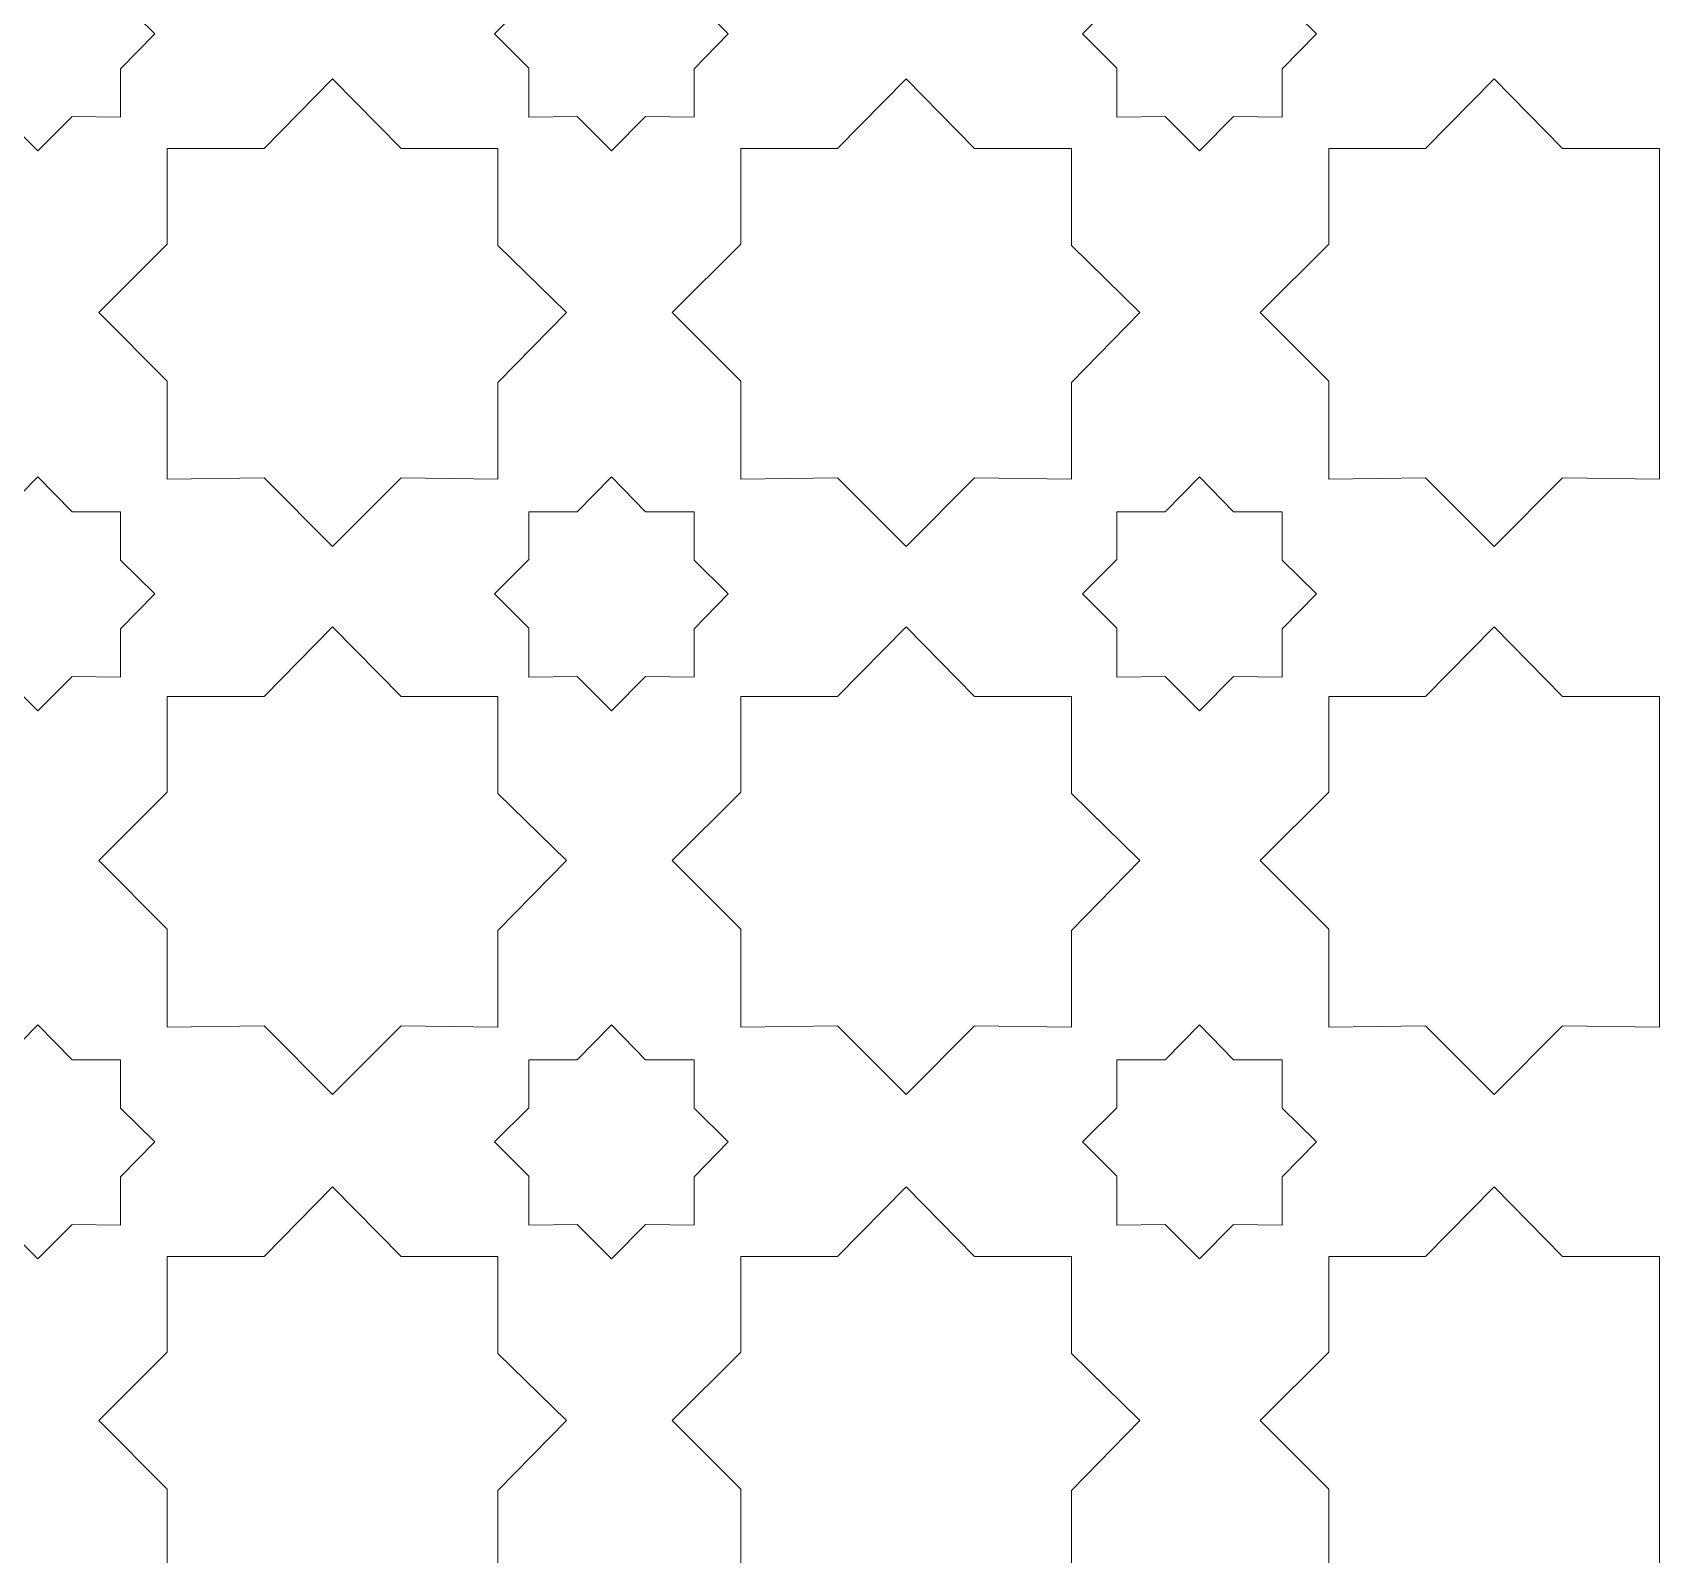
# Model space of a CAD drawing. Header units: centimetres. Extents: x -82 to 82, y -124 to 124.
# Drawn here: x 47.98 to 82.41, y -91.1 to -58.89 of the extents above; entities that cross this region are included whole.
import ezdxf

# ---------------------------------------------------------------- set-up
doc = ezdxf.new("R2010")
doc.units = ezdxf.units.CM
doc.header["$MEASUREMENT"] = 0
doc.layers.add('layer 1', color=7, linetype='Continuous')

msp = doc.modelspace()

# ---------------------------------------------------------------- linework, layer by layer
at = {"layer": 'layer 1', "color": 240, "lineweight": 9}
for points, knots in [([(46.34043, -58.18754), (46.34043, -58.18754), (46.34043, -57.17603), (46.34043, -57.17603), (46.34043, -57.17603), (46.34043, -57.17603), (47.36564, -57.17603), (47.36564, -57.17603), (47.36564, -57.17603), (47.36564, -57.17603), (48.09052, -56.43744), (48.09052, -56.43744), (48.09052, -56.43744), (48.09052, -56.43744), (48.81542, -57.17603), (48.81542, -57.17603), (48.81542, -57.17603), (48.81542, -57.17603), (49.84061, -57.17603), (49.84061, -57.17603), (49.84061, -57.17603), (49.84061, -57.17603), (49.84061, -58.20122), (49.84061, -58.20122), (49.84061, -58.20122), (49.84061, -58.20122), (50.56553, -58.91244), (50.56553, -58.91244), (50.56553, -58.91244), (50.56553, -58.91244), (49.84061, -59.65105), (49.84061, -59.65105), (49.84061, -59.65105), (49.84061, -59.65105), (49.84061, -60.67621), (49.84061, -60.67621), (49.84061, -60.67621), (49.84061, -60.67621), (48.81547, -60.66252), (48.81547, -60.66252), (48.81547, -60.66252), (48.81547, -60.66252), (48.09052, -61.38744), (48.09052, -61.38744), (48.09052, -61.38744), (48.09052, -61.38744), (47.3656, -60.66251), (47.3656, -60.66251), (47.3656, -60.66251), (47.3656, -60.66251), (46.34043, -60.67621), (46.34043, -60.67621), (46.34043, -60.67621), (46.34043, -60.67621), (46.34043, -59.63734), (46.34043, -59.63734), (46.34043, -59.63734), (46.34043, -59.63734), (45.61553, -58.91244), (45.61553, -58.91244), (45.61553, -58.91244), (45.61553, -58.91244), (46.34043, -58.18754), (46.34043, -58.18754)], [0, 0, 0, 0, 0.05882353, 0.05882353, 0.05882353, 0.05882353, 0.11764706, 0.11764706, 0.11764706, 0.11764706, 0.17647059, 0.17647059, 0.17647059, 0.17647059, 0.23529412, 0.23529412, 0.23529412, 0.23529412, 0.29411765, 0.29411765, 0.29411765, 0.29411765, 0.35294118, 0.35294118, 0.35294118, 0.35294118, 0.41176471, 0.41176471, 0.41176471, 0.41176471, 0.47058824, 0.47058824, 0.47058824, 0.47058824, 0.52941176, 0.52941176, 0.52941176, 0.52941176, 0.58823529, 0.58823529, 0.58823529, 0.58823529, 0.64705882, 0.64705882, 0.64705882, 0.64705882, 0.70588235, 0.70588235, 0.70588235, 0.70588235, 0.76470588, 0.76470588, 0.76470588, 0.76470588, 0.82352941, 0.82352941, 0.82352941, 0.82352941, 0.88235294, 0.88235294, 0.88235294, 0.88235294, 1, 1, 1, 1]), ([(58.47843, -58.18754), (58.47843, -58.18754), (58.47843, -57.17603), (58.47843, -57.17603), (58.47843, -57.17603), (58.47843, -57.17603), (59.50364, -57.17603), (59.50364, -57.17603), (59.50364, -57.17603), (59.50364, -57.17603), (60.22852, -56.43744), (60.22852, -56.43744), (60.22852, -56.43744), (60.22852, -56.43744), (60.95342, -57.17603), (60.95342, -57.17603), (60.95342, -57.17603), (60.95342, -57.17603), (61.97861, -57.17603), (61.97861, -57.17603), (61.97861, -57.17603), (61.97861, -57.17603), (61.97861, -58.20122), (61.97861, -58.20122), (61.97861, -58.20122), (61.97861, -58.20122), (62.70353, -58.91244), (62.70353, -58.91244), (62.70353, -58.91244), (62.70353, -58.91244), (61.97861, -59.65105), (61.97861, -59.65105), (61.97861, -59.65105), (61.97861, -59.65105), (61.97861, -60.67621), (61.97861, -60.67621), (61.97861, -60.67621), (61.97861, -60.67621), (60.95347, -60.66252), (60.95347, -60.66252), (60.95347, -60.66252), (60.95347, -60.66252), (60.22852, -61.38744), (60.22852, -61.38744), (60.22852, -61.38744), (60.22852, -61.38744), (59.5036, -60.66251), (59.5036, -60.66251), (59.5036, -60.66251), (59.5036, -60.66251), (58.47843, -60.67621), (58.47843, -60.67621), (58.47843, -60.67621), (58.47843, -60.67621), (58.47843, -59.63734), (58.47843, -59.63734), (58.47843, -59.63734), (58.47843, -59.63734), (57.75353, -58.91244), (57.75353, -58.91244), (57.75353, -58.91244), (57.75353, -58.91244), (58.47843, -58.18754), (58.47843, -58.18754)], [0, 0, 0, 0, 0.05882353, 0.05882353, 0.05882353, 0.05882353, 0.11764706, 0.11764706, 0.11764706, 0.11764706, 0.17647059, 0.17647059, 0.17647059, 0.17647059, 0.23529412, 0.23529412, 0.23529412, 0.23529412, 0.29411765, 0.29411765, 0.29411765, 0.29411765, 0.35294118, 0.35294118, 0.35294118, 0.35294118, 0.41176471, 0.41176471, 0.41176471, 0.41176471, 0.47058824, 0.47058824, 0.47058824, 0.47058824, 0.52941176, 0.52941176, 0.52941176, 0.52941176, 0.58823529, 0.58823529, 0.58823529, 0.58823529, 0.64705882, 0.64705882, 0.64705882, 0.64705882, 0.70588235, 0.70588235, 0.70588235, 0.70588235, 0.76470588, 0.76470588, 0.76470588, 0.76470588, 0.82352941, 0.82352941, 0.82352941, 0.82352941, 0.88235294, 0.88235294, 0.88235294, 0.88235294, 1, 1, 1, 1]), ([(70.92443, -58.18754), (70.92443, -58.18754), (70.92443, -57.17603), (70.92443, -57.17603), (70.92443, -57.17603), (70.92443, -57.17603), (71.94964, -57.17603), (71.94964, -57.17603), (71.94964, -57.17603), (71.94964, -57.17603), (72.67452, -56.43744), (72.67452, -56.43744), (72.67452, -56.43744), (72.67452, -56.43744), (73.39942, -57.17603), (73.39942, -57.17603), (73.39942, -57.17603), (73.39942, -57.17603), (74.42461, -57.17603), (74.42461, -57.17603), (74.42461, -57.17603), (74.42461, -57.17603), (74.42461, -58.20122), (74.42461, -58.20122), (74.42461, -58.20122), (74.42461, -58.20122), (75.14953, -58.91244), (75.14953, -58.91244), (75.14953, -58.91244), (75.14953, -58.91244), (74.42461, -59.65105), (74.42461, -59.65105), (74.42461, -59.65105), (74.42461, -59.65105), (74.42461, -60.67621), (74.42461, -60.67621), (74.42461, -60.67621), (74.42461, -60.67621), (73.39947, -60.66252), (73.39947, -60.66252), (73.39947, -60.66252), (73.39947, -60.66252), (72.67452, -61.38744), (72.67452, -61.38744), (72.67452, -61.38744), (72.67452, -61.38744), (71.9496, -60.66251), (71.9496, -60.66251), (71.9496, -60.66251), (71.9496, -60.66251), (70.92443, -60.67621), (70.92443, -60.67621), (70.92443, -60.67621), (70.92443, -60.67621), (70.92443, -59.63734), (70.92443, -59.63734), (70.92443, -59.63734), (70.92443, -59.63734), (70.19953, -58.91244), (70.19953, -58.91244), (70.19953, -58.91244), (70.19953, -58.91244), (70.92443, -58.18754), (70.92443, -58.18754)], [0, 0, 0, 0, 0.05882353, 0.05882353, 0.05882353, 0.05882353, 0.11764706, 0.11764706, 0.11764706, 0.11764706, 0.17647059, 0.17647059, 0.17647059, 0.17647059, 0.23529412, 0.23529412, 0.23529412, 0.23529412, 0.29411765, 0.29411765, 0.29411765, 0.29411765, 0.35294118, 0.35294118, 0.35294118, 0.35294118, 0.41176471, 0.41176471, 0.41176471, 0.41176471, 0.47058824, 0.47058824, 0.47058824, 0.47058824, 0.52941176, 0.52941176, 0.52941176, 0.52941176, 0.58823529, 0.58823529, 0.58823529, 0.58823529, 0.64705882, 0.64705882, 0.64705882, 0.64705882, 0.70588235, 0.70588235, 0.70588235, 0.70588235, 0.76470588, 0.76470588, 0.76470588, 0.76470588, 0.82352941, 0.82352941, 0.82352941, 0.82352941, 0.88235294, 0.88235294, 0.88235294, 0.88235294, 1, 1, 1, 1]), ([(50.82781, -63.36341), (50.82781, -63.36341), (50.8278, -61.34049), (50.8278, -61.34049), (50.8278, -61.34049), (50.8278, -61.34049), (52.87811, -61.34049), (52.87811, -61.34049), (52.87811, -61.34049), (52.87811, -61.34049), (54.32781, -59.86339), (54.32781, -59.86339), (54.32781, -59.86339), (54.32781, -59.86339), (55.77752, -61.34049), (55.77752, -61.34049), (55.77752, -61.34049), (55.77752, -61.34049), (57.8278, -61.34049), (57.8278, -61.34049), (57.8278, -61.34049), (57.8278, -61.34049), (57.8278, -63.39077), (57.8278, -63.39077), (57.8278, -63.39077), (57.8278, -63.39077), (59.27756, -64.81314), (59.27756, -64.81314), (59.27756, -64.81314), (59.27756, -64.81314), (57.8278, -66.29028), (57.8278, -66.29028), (57.8278, -66.29028), (57.8278, -66.29028), (57.8278, -68.34049), (57.8278, -68.34049), (57.8278, -68.34049), (57.8278, -68.34049), (55.77763, -68.31311), (55.77763, -68.31311), (55.77763, -68.31311), (55.77763, -68.31311), (54.32781, -69.76288), (54.32781, -69.76288), (54.32781, -69.76288), (54.32781, -69.76288), (52.87803, -68.3131), (52.87803, -68.3131), (52.87803, -68.3131), (52.87803, -68.3131), (50.8278, -68.34049), (50.8278, -68.34049), (50.8278, -68.34049), (50.8278, -68.34049), (50.8278, -66.26287), (50.8278, -66.26287), (50.8278, -66.26287), (50.8278, -66.26287), (49.37807, -64.81314), (49.37807, -64.81314), (49.37807, -64.81314), (49.37807, -64.81314), (50.82781, -63.36341), (50.82781, -63.36341)], [0, 0, 0, 0, 0.05882353, 0.05882353, 0.05882353, 0.05882353, 0.11764706, 0.11764706, 0.11764706, 0.11764706, 0.17647059, 0.17647059, 0.17647059, 0.17647059, 0.23529412, 0.23529412, 0.23529412, 0.23529412, 0.29411765, 0.29411765, 0.29411765, 0.29411765, 0.35294118, 0.35294118, 0.35294118, 0.35294118, 0.41176471, 0.41176471, 0.41176471, 0.41176471, 0.47058824, 0.47058824, 0.47058824, 0.47058824, 0.52941176, 0.52941176, 0.52941176, 0.52941176, 0.58823529, 0.58823529, 0.58823529, 0.58823529, 0.64705882, 0.64705882, 0.64705882, 0.64705882, 0.70588235, 0.70588235, 0.70588235, 0.70588235, 0.76470588, 0.76470588, 0.76470588, 0.76470588, 0.82352941, 0.82352941, 0.82352941, 0.82352941, 0.88235294, 0.88235294, 0.88235294, 0.88235294, 1, 1, 1, 1]), ([(62.96581, -63.36341), (62.96581, -63.36341), (62.9658, -61.34049), (62.9658, -61.34049), (62.9658, -61.34049), (62.9658, -61.34049), (65.01611, -61.34049), (65.01611, -61.34049), (65.01611, -61.34049), (65.01611, -61.34049), (66.46581, -59.86339), (66.46581, -59.86339), (66.46581, -59.86339), (66.46581, -59.86339), (67.91552, -61.34049), (67.91552, -61.34049), (67.91552, -61.34049), (67.91552, -61.34049), (69.9658, -61.34049), (69.9658, -61.34049), (69.9658, -61.34049), (69.9658, -61.34049), (69.9658, -63.39077), (69.9658, -63.39077), (69.9658, -63.39077), (69.9658, -63.39077), (71.41556, -64.81314), (71.41556, -64.81314), (71.41556, -64.81314), (71.41556, -64.81314), (69.9658, -66.29028), (69.9658, -66.29028), (69.9658, -66.29028), (69.9658, -66.29028), (69.9658, -68.34049), (69.9658, -68.34049), (69.9658, -68.34049), (69.9658, -68.34049), (67.91563, -68.31311), (67.91563, -68.31311), (67.91563, -68.31311), (67.91563, -68.31311), (66.46581, -69.76288), (66.46581, -69.76288), (66.46581, -69.76288), (66.46581, -69.76288), (65.01603, -68.3131), (65.01603, -68.3131), (65.01603, -68.3131), (65.01603, -68.3131), (62.9658, -68.34049), (62.9658, -68.34049), (62.9658, -68.34049), (62.9658, -68.34049), (62.9658, -66.26287), (62.9658, -66.26287), (62.9658, -66.26287), (62.9658, -66.26287), (61.51607, -64.81314), (61.51607, -64.81314), (61.51607, -64.81314), (61.51607, -64.81314), (62.96581, -63.36341), (62.96581, -63.36341)], [0, 0, 0, 0, 0.05882353, 0.05882353, 0.05882353, 0.05882353, 0.11764706, 0.11764706, 0.11764706, 0.11764706, 0.17647059, 0.17647059, 0.17647059, 0.17647059, 0.23529412, 0.23529412, 0.23529412, 0.23529412, 0.29411765, 0.29411765, 0.29411765, 0.29411765, 0.35294118, 0.35294118, 0.35294118, 0.35294118, 0.41176471, 0.41176471, 0.41176471, 0.41176471, 0.47058824, 0.47058824, 0.47058824, 0.47058824, 0.52941176, 0.52941176, 0.52941176, 0.52941176, 0.58823529, 0.58823529, 0.58823529, 0.58823529, 0.64705882, 0.64705882, 0.64705882, 0.64705882, 0.70588235, 0.70588235, 0.70588235, 0.70588235, 0.76470588, 0.76470588, 0.76470588, 0.76470588, 0.82352941, 0.82352941, 0.82352941, 0.82352941, 0.88235294, 0.88235294, 0.88235294, 0.88235294, 1, 1, 1, 1]), ([(82.4118, -68.34049), (82.4118, -68.34049), (80.36163, -68.31311), (80.36163, -68.31311), (80.36163, -68.31311), (80.36163, -68.31311), (78.91181, -69.76288), (78.91181, -69.76288), (78.91181, -69.76288), (78.91181, -69.76288), (77.46203, -68.3131), (77.46203, -68.3131), (77.46203, -68.3131), (77.46203, -68.3131), (75.4118, -68.34049), (75.4118, -68.34049), (75.4118, -68.34049), (75.4118, -68.34049), (75.4118, -66.26287), (75.4118, -66.26287), (75.4118, -66.26287), (75.4118, -66.26287), (73.96207, -64.81314), (73.96207, -64.81314), (73.96207, -64.81314), (73.96207, -64.81314), (75.41181, -63.36341), (75.41181, -63.36341), (75.41181, -63.36341), (75.41181, -63.36341), (75.4118, -61.34049), (75.4118, -61.34049), (75.4118, -61.34049), (75.4118, -61.34049), (77.46211, -61.34049), (77.46211, -61.34049), (77.46211, -61.34049), (77.46211, -61.34049), (78.91181, -59.86339), (78.91181, -59.86339), (78.91181, -59.86339), (78.91181, -59.86339), (80.36152, -61.34049), (80.36152, -61.34049), (80.36152, -61.34049), (80.36152, -61.34049), (82.4118, -61.34049), (82.4118, -61.34049), (82.4118, -61.34049), (82.4118, -61.34049), (82.4118, -68.34049), (82.4118, -68.34049)], [0, 0, 0, 0, 0.07142857, 0.07142857, 0.07142857, 0.07142857, 0.14285714, 0.14285714, 0.14285714, 0.14285714, 0.21428571, 0.21428571, 0.21428571, 0.21428571, 0.28571429, 0.28571429, 0.28571429, 0.28571429, 0.35714286, 0.35714286, 0.35714286, 0.35714286, 0.42857143, 0.42857143, 0.42857143, 0.42857143, 0.5, 0.5, 0.5, 0.5, 0.57142857, 0.57142857, 0.57142857, 0.57142857, 0.64285714, 0.64285714, 0.64285714, 0.64285714, 0.71428571, 0.71428571, 0.71428571, 0.71428571, 0.78571429, 0.78571429, 0.78571429, 0.78571429, 0.85714286, 0.85714286, 0.85714286, 0.85714286, 1, 1, 1, 1]), ([(46.34043, -70.04324), (46.34043, -70.04324), (46.34043, -69.03173), (46.34043, -69.03173), (46.34043, -69.03173), (46.34043, -69.03173), (47.36564, -69.03173), (47.36564, -69.03173), (47.36564, -69.03173), (47.36564, -69.03173), (48.09052, -68.29314), (48.09052, -68.29314), (48.09052, -68.29314), (48.09052, -68.29314), (48.81542, -69.03173), (48.81542, -69.03173), (48.81542, -69.03173), (48.81542, -69.03173), (49.84061, -69.03173), (49.84061, -69.03173), (49.84061, -69.03173), (49.84061, -69.03173), (49.84061, -70.05692), (49.84061, -70.05692), (49.84061, -70.05692), (49.84061, -70.05692), (50.56553, -70.76814), (50.56553, -70.76814), (50.56553, -70.76814), (50.56553, -70.76814), (49.84061, -71.50675), (49.84061, -71.50675), (49.84061, -71.50675), (49.84061, -71.50675), (49.84061, -72.53191), (49.84061, -72.53191), (49.84061, -72.53191), (49.84061, -72.53191), (48.81547, -72.51822), (48.81547, -72.51822), (48.81547, -72.51822), (48.81547, -72.51822), (48.09052, -73.24314), (48.09052, -73.24314), (48.09052, -73.24314), (48.09052, -73.24314), (47.3656, -72.51821), (47.3656, -72.51821), (47.3656, -72.51821), (47.3656, -72.51821), (46.34043, -72.53191), (46.34043, -72.53191), (46.34043, -72.53191), (46.34043, -72.53191), (46.34043, -71.49304), (46.34043, -71.49304), (46.34043, -71.49304), (46.34043, -71.49304), (45.61553, -70.76814), (45.61553, -70.76814), (45.61553, -70.76814), (45.61553, -70.76814), (46.34043, -70.04324), (46.34043, -70.04324)], [0, 0, 0, 0, 0.05882353, 0.05882353, 0.05882353, 0.05882353, 0.11764706, 0.11764706, 0.11764706, 0.11764706, 0.17647059, 0.17647059, 0.17647059, 0.17647059, 0.23529412, 0.23529412, 0.23529412, 0.23529412, 0.29411765, 0.29411765, 0.29411765, 0.29411765, 0.35294118, 0.35294118, 0.35294118, 0.35294118, 0.41176471, 0.41176471, 0.41176471, 0.41176471, 0.47058824, 0.47058824, 0.47058824, 0.47058824, 0.52941176, 0.52941176, 0.52941176, 0.52941176, 0.58823529, 0.58823529, 0.58823529, 0.58823529, 0.64705882, 0.64705882, 0.64705882, 0.64705882, 0.70588235, 0.70588235, 0.70588235, 0.70588235, 0.76470588, 0.76470588, 0.76470588, 0.76470588, 0.82352941, 0.82352941, 0.82352941, 0.82352941, 0.88235294, 0.88235294, 0.88235294, 0.88235294, 1, 1, 1, 1]), ([(58.47843, -70.04324), (58.47843, -70.04324), (58.47843, -69.03173), (58.47843, -69.03173), (58.47843, -69.03173), (58.47843, -69.03173), (59.50364, -69.03173), (59.50364, -69.03173), (59.50364, -69.03173), (59.50364, -69.03173), (60.22852, -68.29314), (60.22852, -68.29314), (60.22852, -68.29314), (60.22852, -68.29314), (60.95342, -69.03173), (60.95342, -69.03173), (60.95342, -69.03173), (60.95342, -69.03173), (61.97861, -69.03173), (61.97861, -69.03173), (61.97861, -69.03173), (61.97861, -69.03173), (61.97861, -70.05692), (61.97861, -70.05692), (61.97861, -70.05692), (61.97861, -70.05692), (62.70353, -70.76814), (62.70353, -70.76814), (62.70353, -70.76814), (62.70353, -70.76814), (61.97861, -71.50675), (61.97861, -71.50675), (61.97861, -71.50675), (61.97861, -71.50675), (61.97861, -72.53191), (61.97861, -72.53191), (61.97861, -72.53191), (61.97861, -72.53191), (60.95347, -72.51822), (60.95347, -72.51822), (60.95347, -72.51822), (60.95347, -72.51822), (60.22852, -73.24314), (60.22852, -73.24314), (60.22852, -73.24314), (60.22852, -73.24314), (59.5036, -72.51821), (59.5036, -72.51821), (59.5036, -72.51821), (59.5036, -72.51821), (58.47843, -72.53191), (58.47843, -72.53191), (58.47843, -72.53191), (58.47843, -72.53191), (58.47843, -71.49304), (58.47843, -71.49304), (58.47843, -71.49304), (58.47843, -71.49304), (57.75353, -70.76814), (57.75353, -70.76814), (57.75353, -70.76814), (57.75353, -70.76814), (58.47843, -70.04324), (58.47843, -70.04324)], [0, 0, 0, 0, 0.05882353, 0.05882353, 0.05882353, 0.05882353, 0.11764706, 0.11764706, 0.11764706, 0.11764706, 0.17647059, 0.17647059, 0.17647059, 0.17647059, 0.23529412, 0.23529412, 0.23529412, 0.23529412, 0.29411765, 0.29411765, 0.29411765, 0.29411765, 0.35294118, 0.35294118, 0.35294118, 0.35294118, 0.41176471, 0.41176471, 0.41176471, 0.41176471, 0.47058824, 0.47058824, 0.47058824, 0.47058824, 0.52941176, 0.52941176, 0.52941176, 0.52941176, 0.58823529, 0.58823529, 0.58823529, 0.58823529, 0.64705882, 0.64705882, 0.64705882, 0.64705882, 0.70588235, 0.70588235, 0.70588235, 0.70588235, 0.76470588, 0.76470588, 0.76470588, 0.76470588, 0.82352941, 0.82352941, 0.82352941, 0.82352941, 0.88235294, 0.88235294, 0.88235294, 0.88235294, 1, 1, 1, 1]), ([(70.92443, -70.04324), (70.92443, -70.04324), (70.92443, -69.03173), (70.92443, -69.03173), (70.92443, -69.03173), (70.92443, -69.03173), (71.94964, -69.03173), (71.94964, -69.03173), (71.94964, -69.03173), (71.94964, -69.03173), (72.67452, -68.29314), (72.67452, -68.29314), (72.67452, -68.29314), (72.67452, -68.29314), (73.39942, -69.03173), (73.39942, -69.03173), (73.39942, -69.03173), (73.39942, -69.03173), (74.42461, -69.03173), (74.42461, -69.03173), (74.42461, -69.03173), (74.42461, -69.03173), (74.42461, -70.05692), (74.42461, -70.05692), (74.42461, -70.05692), (74.42461, -70.05692), (75.14953, -70.76814), (75.14953, -70.76814), (75.14953, -70.76814), (75.14953, -70.76814), (74.42461, -71.50675), (74.42461, -71.50675), (74.42461, -71.50675), (74.42461, -71.50675), (74.42461, -72.53191), (74.42461, -72.53191), (74.42461, -72.53191), (74.42461, -72.53191), (73.39947, -72.51822), (73.39947, -72.51822), (73.39947, -72.51822), (73.39947, -72.51822), (72.67452, -73.24314), (72.67452, -73.24314), (72.67452, -73.24314), (72.67452, -73.24314), (71.9496, -72.51821), (71.9496, -72.51821), (71.9496, -72.51821), (71.9496, -72.51821), (70.92443, -72.53191), (70.92443, -72.53191), (70.92443, -72.53191), (70.92443, -72.53191), (70.92443, -71.49304), (70.92443, -71.49304), (70.92443, -71.49304), (70.92443, -71.49304), (70.19953, -70.76814), (70.19953, -70.76814), (70.19953, -70.76814), (70.19953, -70.76814), (70.92443, -70.04324), (70.92443, -70.04324)], [0, 0, 0, 0, 0.05882353, 0.05882353, 0.05882353, 0.05882353, 0.11764706, 0.11764706, 0.11764706, 0.11764706, 0.17647059, 0.17647059, 0.17647059, 0.17647059, 0.23529412, 0.23529412, 0.23529412, 0.23529412, 0.29411765, 0.29411765, 0.29411765, 0.29411765, 0.35294118, 0.35294118, 0.35294118, 0.35294118, 0.41176471, 0.41176471, 0.41176471, 0.41176471, 0.47058824, 0.47058824, 0.47058824, 0.47058824, 0.52941176, 0.52941176, 0.52941176, 0.52941176, 0.58823529, 0.58823529, 0.58823529, 0.58823529, 0.64705882, 0.64705882, 0.64705882, 0.64705882, 0.70588235, 0.70588235, 0.70588235, 0.70588235, 0.76470588, 0.76470588, 0.76470588, 0.76470588, 0.82352941, 0.82352941, 0.82352941, 0.82352941, 0.88235294, 0.88235294, 0.88235294, 0.88235294, 1, 1, 1, 1]), ([(50.82781, -74.96511), (50.82781, -74.96511), (50.8278, -72.94219), (50.8278, -72.94219), (50.8278, -72.94219), (50.8278, -72.94219), (52.87811, -72.94219), (52.87811, -72.94219), (52.87811, -72.94219), (52.87811, -72.94219), (54.32781, -71.46509), (54.32781, -71.46509), (54.32781, -71.46509), (54.32781, -71.46509), (55.77752, -72.94219), (55.77752, -72.94219), (55.77752, -72.94219), (55.77752, -72.94219), (57.8278, -72.94219), (57.8278, -72.94219), (57.8278, -72.94219), (57.8278, -72.94219), (57.8278, -74.99247), (57.8278, -74.99247), (57.8278, -74.99247), (57.8278, -74.99247), (59.27756, -76.41484), (59.27756, -76.41484), (59.27756, -76.41484), (59.27756, -76.41484), (57.8278, -77.89198), (57.8278, -77.89198), (57.8278, -77.89198), (57.8278, -77.89198), (57.8278, -79.94219), (57.8278, -79.94219), (57.8278, -79.94219), (57.8278, -79.94219), (55.77763, -79.91481), (55.77763, -79.91481), (55.77763, -79.91481), (55.77763, -79.91481), (54.32781, -81.36458), (54.32781, -81.36458), (54.32781, -81.36458), (54.32781, -81.36458), (52.87803, -79.9148), (52.87803, -79.9148), (52.87803, -79.9148), (52.87803, -79.9148), (50.8278, -79.94219), (50.8278, -79.94219), (50.8278, -79.94219), (50.8278, -79.94219), (50.8278, -77.86457), (50.8278, -77.86457), (50.8278, -77.86457), (50.8278, -77.86457), (49.37807, -76.41484), (49.37807, -76.41484), (49.37807, -76.41484), (49.37807, -76.41484), (50.82781, -74.96511), (50.82781, -74.96511)], [0, 0, 0, 0, 0.05882353, 0.05882353, 0.05882353, 0.05882353, 0.11764706, 0.11764706, 0.11764706, 0.11764706, 0.17647059, 0.17647059, 0.17647059, 0.17647059, 0.23529412, 0.23529412, 0.23529412, 0.23529412, 0.29411765, 0.29411765, 0.29411765, 0.29411765, 0.35294118, 0.35294118, 0.35294118, 0.35294118, 0.41176471, 0.41176471, 0.41176471, 0.41176471, 0.47058824, 0.47058824, 0.47058824, 0.47058824, 0.52941176, 0.52941176, 0.52941176, 0.52941176, 0.58823529, 0.58823529, 0.58823529, 0.58823529, 0.64705882, 0.64705882, 0.64705882, 0.64705882, 0.70588235, 0.70588235, 0.70588235, 0.70588235, 0.76470588, 0.76470588, 0.76470588, 0.76470588, 0.82352941, 0.82352941, 0.82352941, 0.82352941, 0.88235294, 0.88235294, 0.88235294, 0.88235294, 1, 1, 1, 1]), ([(62.96581, -74.96511), (62.96581, -74.96511), (62.9658, -72.94219), (62.9658, -72.94219), (62.9658, -72.94219), (62.9658, -72.94219), (65.01611, -72.94219), (65.01611, -72.94219), (65.01611, -72.94219), (65.01611, -72.94219), (66.46581, -71.46509), (66.46581, -71.46509), (66.46581, -71.46509), (66.46581, -71.46509), (67.91552, -72.94219), (67.91552, -72.94219), (67.91552, -72.94219), (67.91552, -72.94219), (69.9658, -72.94219), (69.9658, -72.94219), (69.9658, -72.94219), (69.9658, -72.94219), (69.9658, -74.99247), (69.9658, -74.99247), (69.9658, -74.99247), (69.9658, -74.99247), (71.41556, -76.41484), (71.41556, -76.41484), (71.41556, -76.41484), (71.41556, -76.41484), (69.9658, -77.89198), (69.9658, -77.89198), (69.9658, -77.89198), (69.9658, -77.89198), (69.9658, -79.94219), (69.9658, -79.94219), (69.9658, -79.94219), (69.9658, -79.94219), (67.91563, -79.91481), (67.91563, -79.91481), (67.91563, -79.91481), (67.91563, -79.91481), (66.46581, -81.36458), (66.46581, -81.36458), (66.46581, -81.36458), (66.46581, -81.36458), (65.01603, -79.9148), (65.01603, -79.9148), (65.01603, -79.9148), (65.01603, -79.9148), (62.9658, -79.94219), (62.9658, -79.94219), (62.9658, -79.94219), (62.9658, -79.94219), (62.9658, -77.86457), (62.9658, -77.86457), (62.9658, -77.86457), (62.9658, -77.86457), (61.51607, -76.41484), (61.51607, -76.41484), (61.51607, -76.41484), (61.51607, -76.41484), (62.96581, -74.96511), (62.96581, -74.96511)], [0, 0, 0, 0, 0.05882353, 0.05882353, 0.05882353, 0.05882353, 0.11764706, 0.11764706, 0.11764706, 0.11764706, 0.17647059, 0.17647059, 0.17647059, 0.17647059, 0.23529412, 0.23529412, 0.23529412, 0.23529412, 0.29411765, 0.29411765, 0.29411765, 0.29411765, 0.35294118, 0.35294118, 0.35294118, 0.35294118, 0.41176471, 0.41176471, 0.41176471, 0.41176471, 0.47058824, 0.47058824, 0.47058824, 0.47058824, 0.52941176, 0.52941176, 0.52941176, 0.52941176, 0.58823529, 0.58823529, 0.58823529, 0.58823529, 0.64705882, 0.64705882, 0.64705882, 0.64705882, 0.70588235, 0.70588235, 0.70588235, 0.70588235, 0.76470588, 0.76470588, 0.76470588, 0.76470588, 0.82352941, 0.82352941, 0.82352941, 0.82352941, 0.88235294, 0.88235294, 0.88235294, 0.88235294, 1, 1, 1, 1]), ([(82.4118, -79.94219), (82.4118, -79.94219), (80.36163, -79.91481), (80.36163, -79.91481), (80.36163, -79.91481), (80.36163, -79.91481), (78.91181, -81.36458), (78.91181, -81.36458), (78.91181, -81.36458), (78.91181, -81.36458), (77.46203, -79.9148), (77.46203, -79.9148), (77.46203, -79.9148), (77.46203, -79.9148), (75.4118, -79.94219), (75.4118, -79.94219), (75.4118, -79.94219), (75.4118, -79.94219), (75.4118, -77.86457), (75.4118, -77.86457), (75.4118, -77.86457), (75.4118, -77.86457), (73.96207, -76.41484), (73.96207, -76.41484), (73.96207, -76.41484), (73.96207, -76.41484), (75.41181, -74.96511), (75.41181, -74.96511), (75.41181, -74.96511), (75.41181, -74.96511), (75.4118, -72.94219), (75.4118, -72.94219), (75.4118, -72.94219), (75.4118, -72.94219), (77.46211, -72.94219), (77.46211, -72.94219), (77.46211, -72.94219), (77.46211, -72.94219), (78.91181, -71.46509), (78.91181, -71.46509), (78.91181, -71.46509), (78.91181, -71.46509), (80.36152, -72.94219), (80.36152, -72.94219), (80.36152, -72.94219), (80.36152, -72.94219), (82.4118, -72.94219), (82.4118, -72.94219), (82.4118, -72.94219), (82.4118, -72.94219), (82.4118, -79.94219), (82.4118, -79.94219)], [0, 0, 0, 0, 0.07142857, 0.07142857, 0.07142857, 0.07142857, 0.14285714, 0.14285714, 0.14285714, 0.14285714, 0.21428571, 0.21428571, 0.21428571, 0.21428571, 0.28571429, 0.28571429, 0.28571429, 0.28571429, 0.35714286, 0.35714286, 0.35714286, 0.35714286, 0.42857143, 0.42857143, 0.42857143, 0.42857143, 0.5, 0.5, 0.5, 0.5, 0.57142857, 0.57142857, 0.57142857, 0.57142857, 0.64285714, 0.64285714, 0.64285714, 0.64285714, 0.71428571, 0.71428571, 0.71428571, 0.71428571, 0.78571429, 0.78571429, 0.78571429, 0.78571429, 0.85714286, 0.85714286, 0.85714286, 0.85714286, 1, 1, 1, 1]), ([(46.34043, -81.64494), (46.34043, -81.64494), (46.34043, -80.63343), (46.34043, -80.63343), (46.34043, -80.63343), (46.34043, -80.63343), (47.36564, -80.63343), (47.36564, -80.63343), (47.36564, -80.63343), (47.36564, -80.63343), (48.09052, -79.89484), (48.09052, -79.89484), (48.09052, -79.89484), (48.09052, -79.89484), (48.81542, -80.63343), (48.81542, -80.63343), (48.81542, -80.63343), (48.81542, -80.63343), (49.84061, -80.63343), (49.84061, -80.63343), (49.84061, -80.63343), (49.84061, -80.63343), (49.84061, -81.65862), (49.84061, -81.65862), (49.84061, -81.65862), (49.84061, -81.65862), (50.56553, -82.36984), (50.56553, -82.36984), (50.56553, -82.36984), (50.56553, -82.36984), (49.84061, -83.10845), (49.84061, -83.10845), (49.84061, -83.10845), (49.84061, -83.10845), (49.84061, -84.13361), (49.84061, -84.13361), (49.84061, -84.13361), (49.84061, -84.13361), (48.81547, -84.11992), (48.81547, -84.11992), (48.81547, -84.11992), (48.81547, -84.11992), (48.09052, -84.84484), (48.09052, -84.84484), (48.09052, -84.84484), (48.09052, -84.84484), (47.3656, -84.11991), (47.3656, -84.11991), (47.3656, -84.11991), (47.3656, -84.11991), (46.34043, -84.13361), (46.34043, -84.13361), (46.34043, -84.13361), (46.34043, -84.13361), (46.34043, -83.09474), (46.34043, -83.09474), (46.34043, -83.09474), (46.34043, -83.09474), (45.61553, -82.36984), (45.61553, -82.36984), (45.61553, -82.36984), (45.61553, -82.36984), (46.34043, -81.64494), (46.34043, -81.64494)], [0, 0, 0, 0, 0.05882353, 0.05882353, 0.05882353, 0.05882353, 0.11764706, 0.11764706, 0.11764706, 0.11764706, 0.17647059, 0.17647059, 0.17647059, 0.17647059, 0.23529412, 0.23529412, 0.23529412, 0.23529412, 0.29411765, 0.29411765, 0.29411765, 0.29411765, 0.35294118, 0.35294118, 0.35294118, 0.35294118, 0.41176471, 0.41176471, 0.41176471, 0.41176471, 0.47058824, 0.47058824, 0.47058824, 0.47058824, 0.52941176, 0.52941176, 0.52941176, 0.52941176, 0.58823529, 0.58823529, 0.58823529, 0.58823529, 0.64705882, 0.64705882, 0.64705882, 0.64705882, 0.70588235, 0.70588235, 0.70588235, 0.70588235, 0.76470588, 0.76470588, 0.76470588, 0.76470588, 0.82352941, 0.82352941, 0.82352941, 0.82352941, 0.88235294, 0.88235294, 0.88235294, 0.88235294, 1, 1, 1, 1]), ([(58.47843, -81.64494), (58.47843, -81.64494), (58.47843, -80.63343), (58.47843, -80.63343), (58.47843, -80.63343), (58.47843, -80.63343), (59.50364, -80.63343), (59.50364, -80.63343), (59.50364, -80.63343), (59.50364, -80.63343), (60.22852, -79.89484), (60.22852, -79.89484), (60.22852, -79.89484), (60.22852, -79.89484), (60.95342, -80.63343), (60.95342, -80.63343), (60.95342, -80.63343), (60.95342, -80.63343), (61.97861, -80.63343), (61.97861, -80.63343), (61.97861, -80.63343), (61.97861, -80.63343), (61.97861, -81.65862), (61.97861, -81.65862), (61.97861, -81.65862), (61.97861, -81.65862), (62.70353, -82.36984), (62.70353, -82.36984), (62.70353, -82.36984), (62.70353, -82.36984), (61.97861, -83.10845), (61.97861, -83.10845), (61.97861, -83.10845), (61.97861, -83.10845), (61.97861, -84.13361), (61.97861, -84.13361), (61.97861, -84.13361), (61.97861, -84.13361), (60.95347, -84.11992), (60.95347, -84.11992), (60.95347, -84.11992), (60.95347, -84.11992), (60.22852, -84.84484), (60.22852, -84.84484), (60.22852, -84.84484), (60.22852, -84.84484), (59.5036, -84.11991), (59.5036, -84.11991), (59.5036, -84.11991), (59.5036, -84.11991), (58.47843, -84.13361), (58.47843, -84.13361), (58.47843, -84.13361), (58.47843, -84.13361), (58.47843, -83.09474), (58.47843, -83.09474), (58.47843, -83.09474), (58.47843, -83.09474), (57.75353, -82.36984), (57.75353, -82.36984), (57.75353, -82.36984), (57.75353, -82.36984), (58.47843, -81.64494), (58.47843, -81.64494)], [0, 0, 0, 0, 0.05882353, 0.05882353, 0.05882353, 0.05882353, 0.11764706, 0.11764706, 0.11764706, 0.11764706, 0.17647059, 0.17647059, 0.17647059, 0.17647059, 0.23529412, 0.23529412, 0.23529412, 0.23529412, 0.29411765, 0.29411765, 0.29411765, 0.29411765, 0.35294118, 0.35294118, 0.35294118, 0.35294118, 0.41176471, 0.41176471, 0.41176471, 0.41176471, 0.47058824, 0.47058824, 0.47058824, 0.47058824, 0.52941176, 0.52941176, 0.52941176, 0.52941176, 0.58823529, 0.58823529, 0.58823529, 0.58823529, 0.64705882, 0.64705882, 0.64705882, 0.64705882, 0.70588235, 0.70588235, 0.70588235, 0.70588235, 0.76470588, 0.76470588, 0.76470588, 0.76470588, 0.82352941, 0.82352941, 0.82352941, 0.82352941, 0.88235294, 0.88235294, 0.88235294, 0.88235294, 1, 1, 1, 1]), ([(70.92443, -81.64494), (70.92443, -81.64494), (70.92443, -80.63343), (70.92443, -80.63343), (70.92443, -80.63343), (70.92443, -80.63343), (71.94964, -80.63343), (71.94964, -80.63343), (71.94964, -80.63343), (71.94964, -80.63343), (72.67452, -79.89484), (72.67452, -79.89484), (72.67452, -79.89484), (72.67452, -79.89484), (73.39942, -80.63343), (73.39942, -80.63343), (73.39942, -80.63343), (73.39942, -80.63343), (74.42461, -80.63343), (74.42461, -80.63343), (74.42461, -80.63343), (74.42461, -80.63343), (74.42461, -81.65862), (74.42461, -81.65862), (74.42461, -81.65862), (74.42461, -81.65862), (75.14953, -82.36984), (75.14953, -82.36984), (75.14953, -82.36984), (75.14953, -82.36984), (74.42461, -83.10845), (74.42461, -83.10845), (74.42461, -83.10845), (74.42461, -83.10845), (74.42461, -84.13361), (74.42461, -84.13361), (74.42461, -84.13361), (74.42461, -84.13361), (73.39947, -84.11992), (73.39947, -84.11992), (73.39947, -84.11992), (73.39947, -84.11992), (72.67452, -84.84484), (72.67452, -84.84484), (72.67452, -84.84484), (72.67452, -84.84484), (71.9496, -84.11991), (71.9496, -84.11991), (71.9496, -84.11991), (71.9496, -84.11991), (70.92443, -84.13361), (70.92443, -84.13361), (70.92443, -84.13361), (70.92443, -84.13361), (70.92443, -83.09474), (70.92443, -83.09474), (70.92443, -83.09474), (70.92443, -83.09474), (70.19953, -82.36984), (70.19953, -82.36984), (70.19953, -82.36984), (70.19953, -82.36984), (70.92443, -81.64494), (70.92443, -81.64494)], [0, 0, 0, 0, 0.05882353, 0.05882353, 0.05882353, 0.05882353, 0.11764706, 0.11764706, 0.11764706, 0.11764706, 0.17647059, 0.17647059, 0.17647059, 0.17647059, 0.23529412, 0.23529412, 0.23529412, 0.23529412, 0.29411765, 0.29411765, 0.29411765, 0.29411765, 0.35294118, 0.35294118, 0.35294118, 0.35294118, 0.41176471, 0.41176471, 0.41176471, 0.41176471, 0.47058824, 0.47058824, 0.47058824, 0.47058824, 0.52941176, 0.52941176, 0.52941176, 0.52941176, 0.58823529, 0.58823529, 0.58823529, 0.58823529, 0.64705882, 0.64705882, 0.64705882, 0.64705882, 0.70588235, 0.70588235, 0.70588235, 0.70588235, 0.76470588, 0.76470588, 0.76470588, 0.76470588, 0.82352941, 0.82352941, 0.82352941, 0.82352941, 0.88235294, 0.88235294, 0.88235294, 0.88235294, 1, 1, 1, 1]), ([(50.82781, -86.82081), (50.82781, -86.82081), (50.8278, -84.79789), (50.8278, -84.79789), (50.8278, -84.79789), (50.8278, -84.79789), (52.87811, -84.79789), (52.87811, -84.79789), (52.87811, -84.79789), (52.87811, -84.79789), (54.32781, -83.32079), (54.32781, -83.32079), (54.32781, -83.32079), (54.32781, -83.32079), (55.77752, -84.79789), (55.77752, -84.79789), (55.77752, -84.79789), (55.77752, -84.79789), (57.8278, -84.79789), (57.8278, -84.79789), (57.8278, -84.79789), (57.8278, -84.79789), (57.8278, -86.84817), (57.8278, -86.84817), (57.8278, -86.84817), (57.8278, -86.84817), (59.27756, -88.27054), (59.27756, -88.27054), (59.27756, -88.27054), (59.27756, -88.27054), (57.8278, -89.74768), (57.8278, -89.74768), (57.8278, -89.74768), (57.8278, -89.74768), (57.8278, -91.79789), (57.8278, -91.79789), (57.8278, -91.79789), (57.8278, -91.79789), (55.77763, -91.77051), (55.77763, -91.77051), (55.77763, -91.77051), (55.77763, -91.77051), (54.32781, -93.22028), (54.32781, -93.22028), (54.32781, -93.22028), (54.32781, -93.22028), (52.87803, -91.7705), (52.87803, -91.7705), (52.87803, -91.7705), (52.87803, -91.7705), (50.8278, -91.79789), (50.8278, -91.79789), (50.8278, -91.79789), (50.8278, -91.79789), (50.8278, -89.72027), (50.8278, -89.72027), (50.8278, -89.72027), (50.8278, -89.72027), (49.37807, -88.27054), (49.37807, -88.27054), (49.37807, -88.27054), (49.37807, -88.27054), (50.82781, -86.82081), (50.82781, -86.82081)], [0, 0, 0, 0, 0.05882353, 0.05882353, 0.05882353, 0.05882353, 0.11764706, 0.11764706, 0.11764706, 0.11764706, 0.17647059, 0.17647059, 0.17647059, 0.17647059, 0.23529412, 0.23529412, 0.23529412, 0.23529412, 0.29411765, 0.29411765, 0.29411765, 0.29411765, 0.35294118, 0.35294118, 0.35294118, 0.35294118, 0.41176471, 0.41176471, 0.41176471, 0.41176471, 0.47058824, 0.47058824, 0.47058824, 0.47058824, 0.52941176, 0.52941176, 0.52941176, 0.52941176, 0.58823529, 0.58823529, 0.58823529, 0.58823529, 0.64705882, 0.64705882, 0.64705882, 0.64705882, 0.70588235, 0.70588235, 0.70588235, 0.70588235, 0.76470588, 0.76470588, 0.76470588, 0.76470588, 0.82352941, 0.82352941, 0.82352941, 0.82352941, 0.88235294, 0.88235294, 0.88235294, 0.88235294, 1, 1, 1, 1]), ([(62.96581, -86.82081), (62.96581, -86.82081), (62.9658, -84.79789), (62.9658, -84.79789), (62.9658, -84.79789), (62.9658, -84.79789), (65.01611, -84.79789), (65.01611, -84.79789), (65.01611, -84.79789), (65.01611, -84.79789), (66.46581, -83.32079), (66.46581, -83.32079), (66.46581, -83.32079), (66.46581, -83.32079), (67.91552, -84.79789), (67.91552, -84.79789), (67.91552, -84.79789), (67.91552, -84.79789), (69.9658, -84.79789), (69.9658, -84.79789), (69.9658, -84.79789), (69.9658, -84.79789), (69.9658, -86.84817), (69.9658, -86.84817), (69.9658, -86.84817), (69.9658, -86.84817), (71.41556, -88.27054), (71.41556, -88.27054), (71.41556, -88.27054), (71.41556, -88.27054), (69.9658, -89.74768), (69.9658, -89.74768), (69.9658, -89.74768), (69.9658, -89.74768), (69.9658, -91.79789), (69.9658, -91.79789), (69.9658, -91.79789), (69.9658, -91.79789), (67.91563, -91.77051), (67.91563, -91.77051), (67.91563, -91.77051), (67.91563, -91.77051), (66.46581, -93.22028), (66.46581, -93.22028), (66.46581, -93.22028), (66.46581, -93.22028), (65.01603, -91.7705), (65.01603, -91.7705), (65.01603, -91.7705), (65.01603, -91.7705), (62.9658, -91.79789), (62.9658, -91.79789), (62.9658, -91.79789), (62.9658, -91.79789), (62.9658, -89.72027), (62.9658, -89.72027), (62.9658, -89.72027), (62.9658, -89.72027), (61.51607, -88.27054), (61.51607, -88.27054), (61.51607, -88.27054), (61.51607, -88.27054), (62.96581, -86.82081), (62.96581, -86.82081)], [0, 0, 0, 0, 0.05882353, 0.05882353, 0.05882353, 0.05882353, 0.11764706, 0.11764706, 0.11764706, 0.11764706, 0.17647059, 0.17647059, 0.17647059, 0.17647059, 0.23529412, 0.23529412, 0.23529412, 0.23529412, 0.29411765, 0.29411765, 0.29411765, 0.29411765, 0.35294118, 0.35294118, 0.35294118, 0.35294118, 0.41176471, 0.41176471, 0.41176471, 0.41176471, 0.47058824, 0.47058824, 0.47058824, 0.47058824, 0.52941176, 0.52941176, 0.52941176, 0.52941176, 0.58823529, 0.58823529, 0.58823529, 0.58823529, 0.64705882, 0.64705882, 0.64705882, 0.64705882, 0.70588235, 0.70588235, 0.70588235, 0.70588235, 0.76470588, 0.76470588, 0.76470588, 0.76470588, 0.82352941, 0.82352941, 0.82352941, 0.82352941, 0.88235294, 0.88235294, 0.88235294, 0.88235294, 1, 1, 1, 1]), ([(82.4118, -91.79789), (82.4118, -91.79789), (80.36163, -91.77051), (80.36163, -91.77051), (80.36163, -91.77051), (80.36163, -91.77051), (78.91181, -93.22028), (78.91181, -93.22028), (78.91181, -93.22028), (78.91181, -93.22028), (77.46203, -91.7705), (77.46203, -91.7705), (77.46203, -91.7705), (77.46203, -91.7705), (75.4118, -91.79789), (75.4118, -91.79789), (75.4118, -91.79789), (75.4118, -91.79789), (75.4118, -89.72027), (75.4118, -89.72027), (75.4118, -89.72027), (75.4118, -89.72027), (73.96207, -88.27054), (73.96207, -88.27054), (73.96207, -88.27054), (73.96207, -88.27054), (75.41181, -86.82081), (75.41181, -86.82081), (75.41181, -86.82081), (75.41181, -86.82081), (75.4118, -84.79789), (75.4118, -84.79789), (75.4118, -84.79789), (75.4118, -84.79789), (77.46211, -84.79789), (77.46211, -84.79789), (77.46211, -84.79789), (77.46211, -84.79789), (78.91181, -83.32079), (78.91181, -83.32079), (78.91181, -83.32079), (78.91181, -83.32079), (80.36152, -84.79789), (80.36152, -84.79789), (80.36152, -84.79789), (80.36152, -84.79789), (82.4118, -84.79789), (82.4118, -84.79789), (82.4118, -84.79789), (82.4118, -84.79789), (82.4118, -91.79789), (82.4118, -91.79789)], [0, 0, 0, 0, 0.07142857, 0.07142857, 0.07142857, 0.07142857, 0.14285714, 0.14285714, 0.14285714, 0.14285714, 0.21428571, 0.21428571, 0.21428571, 0.21428571, 0.28571429, 0.28571429, 0.28571429, 0.28571429, 0.35714286, 0.35714286, 0.35714286, 0.35714286, 0.42857143, 0.42857143, 0.42857143, 0.42857143, 0.5, 0.5, 0.5, 0.5, 0.57142857, 0.57142857, 0.57142857, 0.57142857, 0.64285714, 0.64285714, 0.64285714, 0.64285714, 0.71428571, 0.71428571, 0.71428571, 0.71428571, 0.78571429, 0.78571429, 0.78571429, 0.78571429, 0.85714286, 0.85714286, 0.85714286, 0.85714286, 1, 1, 1, 1])]:
    msp.add_open_spline(points, degree=3, knots=knots, dxfattribs=at)

doc.saveas('drawing.dxf')
